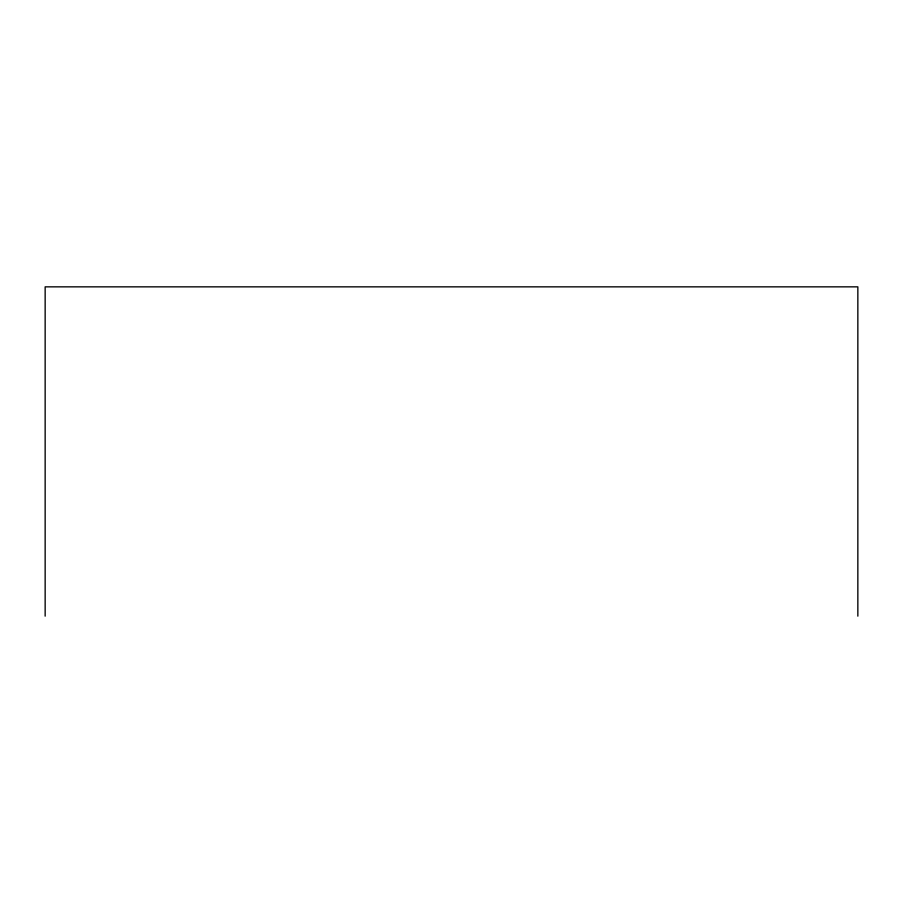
<?xml version="1.0" encoding="UTF-8"?>
<svg xmlns="http://www.w3.org/2000/svg" width="903" height="903" viewBox="0 0 903 903"><rect width="100%" height="100%" fill="white"/><g stroke="black" fill="none" stroke-linecap="round" stroke-linejoin="round"><path stroke-width="1.35" d="M857.85 616.151L857.85 286.849L45.15 286.849L45.15 616.151"/></g></svg>
